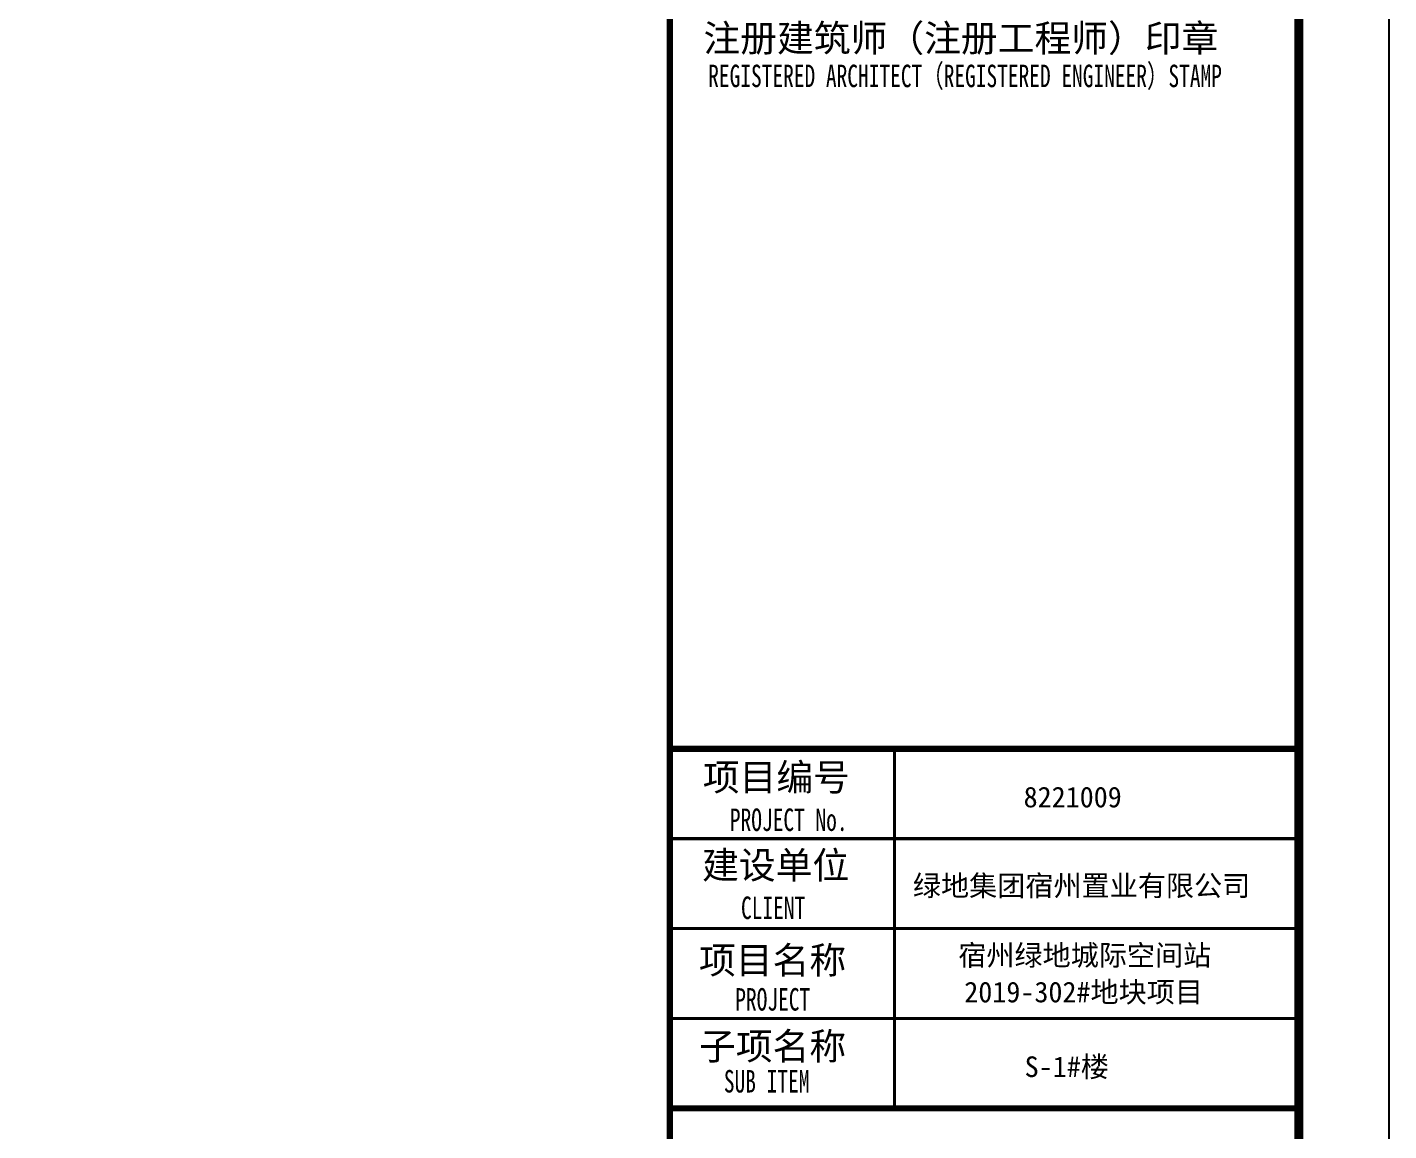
# Model space of a CAD drawing. Extents: x 491024 to 1725648, y 860327 to 1705161.
# Drawn here: x 595067 to 610215, y 976398 to 988673 of the extents above; entities that cross this region are included whole.
import ezdxf

# ---------------------------------------------------------------- set-up
doc = ezdxf.new("R2010")
doc.units = 0
doc.header["$LTSCALE"] = 1000
doc.header["$MEASUREMENT"] = 0
doc.layers.add('图框', color=140, linetype='Continuous')
doc.layers.add('图签文字', color=147, linetype='Continuous')
doc.layers.add('图签', color=147, linetype='Continuous', lineweight=18)
doc.styles.add('宋体', font='', dxfattribs={"height": 50})
doc.styles.add('建筑图签-1', font='simhei.ttf', dxfattribs={"width": 0.7})
doc.styles.get('宋体').set_extended_font_data('SimSun')

# ---------------------------------------------------------------- blocks, each defined once
blk = doc.blocks.new('2q3q2342q35q2343r5q23rwetr')
at = {"layer": '图框'}
for points, const_width in [([(3527618, 3121310), (3527618, 3161310)], 70), ([(3527618, 3139010), (3534618, 3139010)], 70), ([(3527618, 3139010), (3534618, 3139010)], 70), ([(3530118, 3135010), (3530118, 3139010)], 35), ([(3527618, 3138010), (3534618, 3138010)], 35), ([(3527618, 3137010), (3534618, 3137010)], 35), ([(3527618, 3136010), (3534618, 3136010)], 35), ([(3534618, 3135010), (3527618, 3135010)], 70)]:
    blk.add_lwpolyline(points, dxfattribs=dict(at, const_width=const_width))
at = {"layer": '图签', "color": 2, "style": '宋体'}
for s, height, p in [('8221009', 229.3, (3531555, 3138358)), ('绿地集团宿州置业有限公司', 229.34, (3530323, 3137372)), ('宿州绿地城际空间站', 229.3, (3530828, 3136598)), ('2019-302#地块项目', 229.34, (3530895, 3136189)), ('S-1#楼', 229.3, (3531567, 3135358))]:
    blk.add_text(s, height=height, dxfattribs=at).set_placement(p)
at = {"layer": '图签文字', "color": 7, "style": '建筑图签-1'}
for s, p in [('注册建筑师（注册工程师）印章', (3527993, 3146764)), ('项目编号', (3527986, 3138543)), ('建设单位', (3527978, 3137565)), ('项目名称', (3527944, 3136507)), ('子项名称', (3527944, 3135551))]:
    blk.add_text(s, height=300, dxfattribs=at).set_placement(p)
at = {"layer": '图签文字', "style": '建筑图签-1', "width": 0.7}
for s, p in [('REGISTERED ARCHITECT（REGISTERED ENGINEER）STAMP', (3528046, 3146369)), ('PROJECT No.', (3528287, 3138095, -1799)), ('CLIENT', (3528411, 3137116)), ('PROJECT', (3528347, 3136097)), ('SUB ITEM', (3528220, 3135186))]:
    blk.add_text(s, height=250, dxfattribs=at).set_placement(p)

msp = doc.modelspace()

# ---------------------------------------------------------------- linework, layer by layer
at = {"layer": '图框'}
msp.add_lwpolyline([(550815, 1003901.8), (610214.8, 1003901.8), (610214.8, 961947.6), (550815, 961947.6)], close=True, dxfattribs=at)
at = {"layer": '图框', "const_width": 100}
msp.add_lwpolyline([(553315, 962947.6), (609215, 962947.6), (609215, 1002947.6), (553315, 1002947.6)], close=True, dxfattribs=at)

# ---------------------------------------------------------------- block references
at = {"layer": '图框'}
msp.add_blockref('2q3q2342q35q2343r5q23rwetr', (-2925402.8, -2158362.5), dxfattribs=at)

doc.saveas('drawing.dxf')
